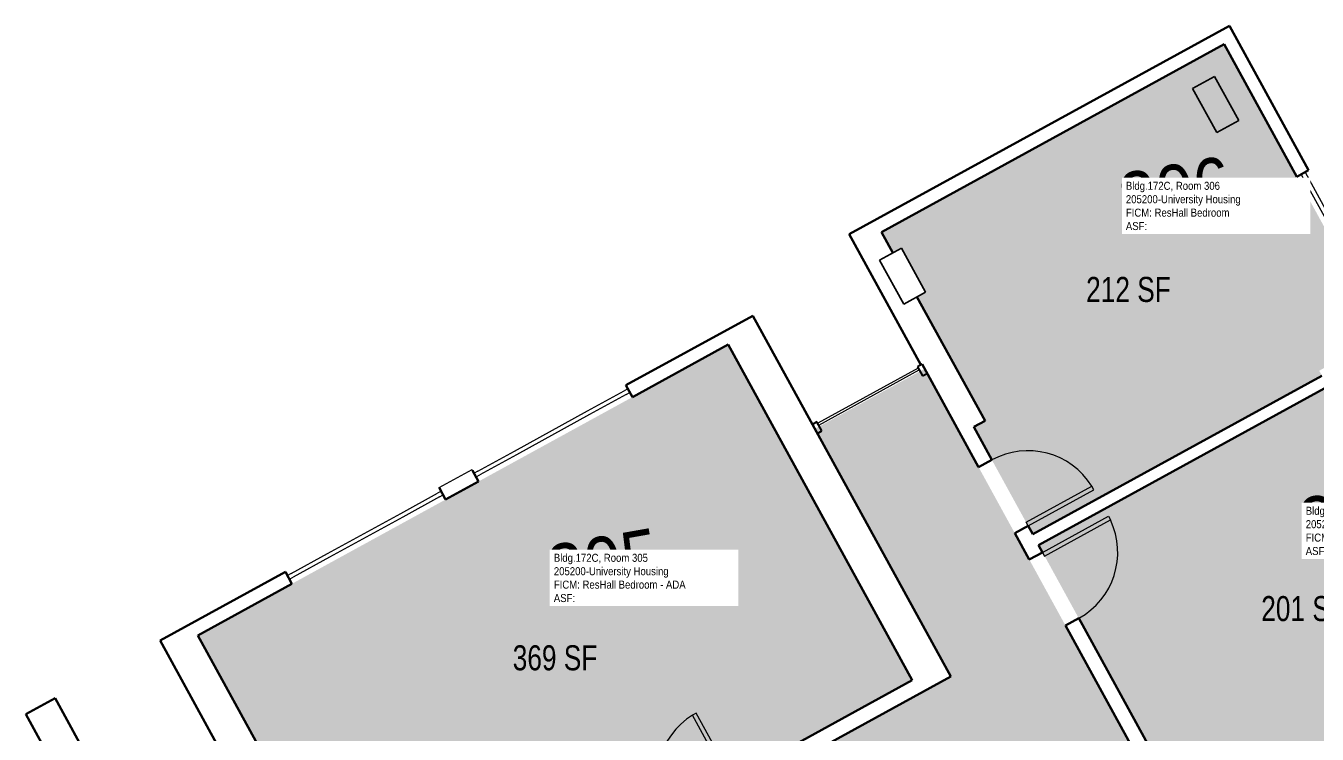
# Model space of a CAD drawing. Header units: inches. Extents: x 69235346 to 69237503, y 27657583 to 27660092.
# Drawn here: x 69235557 to 69236175, y 27659752 to 27660092 of the extents above; entities that cross this region are included whole.
import ezdxf
from ezdxf.enums import TextEntityAlignment as Align

# ---------------------------------------------------------------- set-up
doc = ezdxf.new("R2010")
doc.units = ezdxf.units.IN
doc.header["$LTSCALE"] = 100
doc.header["$MEASUREMENT"] = 0
for name, color, linetype in [('A-COLS', 5, 'CONTINUOUS'), ('A-DOOR', 2, 'CONTINUOUS'), ('A-GLAZ', 1, 'CONTINUOUS'), ('A-IDEN-RNUM', 7, 'CONTINUOUS'), ('A-IDEN-SNUM', 4, 'CONTINUOUS'), ('A-IDEN-VNUM', 4, 'CONTINUOUS'), ('A-WALL', 5, 'CONTINUOUS'), ('AREA-TEXT', 3, 'CONTINUOUS'), ('Rooms-Category-Color', 7, 'CONTINUOUS'), ('Rooms-College-Color', 7, 'CONTINUOUS'), ('Rooms-Department-Color', 7, 'CONTINUOUS'), ('Rooms-Division-Color', 7, 'CONTINUOUS'), ('Rooms-Information', 7, 'CONTINUOUS')]:
    doc.layers.add(name, color=color, linetype=linetype)
doc.styles.add('CP_AREA', font='arial.ttf', dxfattribs={"height": 15})
doc.styles.add('CP_ROOMSNUMBER', font='arial.ttf', dxfattribs={"height": 1})
doc.styles.add('CP_ROOMVNUMBER', font='arial.ttf', dxfattribs={"width": 0.85, "height": 0.075})

# ---------------------------------------------------------------- blocks, each defined once
blk = doc.blocks.new('08_Single-Flush - 08_Single-Flush_3_-0_ x 7_-0_-5597140-LEVEL 3')
at = {"layer": 'A-DOOR', "color": 7}
for p, q in [((16, 3.62), (16, 39.57)), ((18, 39.57), (16, 39.57)), ((18, 3.62), (18, 39.57)), ((18, 3.62), (16, 3.62))]:
    blk.add_line(p, q, dxfattribs=at)
at = {"layer": 'A-DOOR', "lineweight": 25}
blk.add_arc((18, 3.62), 36, 93.18474, 180, dxfattribs=at)
blk = doc.blocks.new('08_Single-Flush - 08_Single-Flush_3_-0_ x 7_-0_-5597139-LEVEL 3')
at = {"layer": 'A-DOOR', "color": 7}
for p, q in [((16, -3.62), (16, -39.57)), ((18, -3.62), (16, -3.62)), ((18, -3.62), (18, -39.57)), ((18, -39.57), (16, -39.57))]:
    blk.add_line(p, q, dxfattribs=at)
at = {"layer": 'A-DOOR', "lineweight": 25}
blk.add_arc((18, -3.62), 36, 180, 266.81526, dxfattribs=at)

msp = doc.modelspace()

# ---------------------------------------------------------------- hatches: boundary and pattern name
at = {"layer": 'Rooms-Category-Color', "true_color": 0x728ef3}
for points in [[(69235966.8, 27659993), (69235972.27, 27659983.02), (69235976.43, 27659985.31), (69235987.97, 27659964.26), (69235983.81, 27659961.98), (69236016.41, 27659902.54), (69236011.04, 27659899.59), (69236039.24, 27659848.17), (69236177.72, 27659924.12), (69236177.77, 27659924.15), (69236176.45, 27659926.56), (69236197.44, 27659938.07), (69236198.85, 27659935.5), (69236208.77, 27659940.94), (69236130.87, 27660082.98)], [(69235727.57, 27659638.96), (69235981.56, 27659778.27), (69235893.38, 27659939.05), (69235639.39, 27659799.75)], [(69236184.89, 27659776.01), (69236272.78, 27659824.22), (69236211.89, 27659935.24), (69236201.98, 27659929.8), (69236203.21, 27659927.55), (69236182.17, 27659916.01), (69236180.54, 27659918.97), (69236042.06, 27659843.02), (69236126.43, 27659689.2), (69236207.97, 27659733.92)]]:
    msp.add_hatch(color=171, dxfattribs=at).paths.add_polyline_path(points)
at = {"layer": 'Rooms-Category-Color', "true_color": 0xadadad}
msp.add_hatch(color=253, dxfattribs=at).paths.add_polyline_path([(69236449.27, 27658960.69), (69236501.88, 27658989.54), (69236410.66, 27659155.86), (69236335.71, 27659292.53), (69236271.69, 27659409.25), (69236184.87, 27659567.57), (69236121.48, 27659683.14), (69236034.29, 27659842.11), (69236004.68, 27659896.11), (69235987.47, 27659927.49), (69235934.92, 27659898.67), (69235999.95, 27659780.08), (69235987.08, 27659773.02), (69235729.02, 27659631.5), (69235716.15, 27659624.43), (69235651.11, 27659743.02), (69235599.07, 27659714.48), (69235598.5, 27659714.17), (69235611.91, 27659689.72), (69235616.11, 27659682.06), (69235646.11, 27659627.37), (69235648.15, 27659623.64), (69235648.18, 27659623.58), (69235720.73, 27659491.3), (69235796.29, 27659353.53), (69235871.24, 27659216.86), (69235921.5, 27659125.23), (69235974.1, 27659154.08), (69235971.5, 27659158.82), (69235944.34, 27659208.36), (69235937.36, 27659221.07), (69235835.39, 27659407.01), (69235747.85, 27659566.62), (69235745, 27659571.83), (69235803.2, 27659603.74), (69235804.64, 27659601.11), (69235836.2, 27659618.42), (69235834.76, 27659621.05), (69235846.38, 27659627.43), (69235847.82, 27659624.8), (69235879.39, 27659642.11), (69235877.94, 27659644.74), (69235933.07, 27659674.97), (69236023.55, 27659724.59), (69236028.75, 27659727.45), (69236099.4, 27659598.63), (69236096.77, 27659597.19), (69236115.16, 27659563.65), (69236117.79, 27659565.09), (69236119.17, 27659562.57), (69236221.84, 27659375.38), (69236236.56, 27659348.53), (69236264.6, 27659297.4), (69236267.14, 27659292.77), (69236261.88, 27659289.89), (69236262.36, 27659289.01), (69236268.88, 27659289.6), (69236282.83, 27659264.17), (69236358.99, 27659125.29), (69236356.36, 27659123.85), (69236375.3, 27659089.32), (69236377.93, 27659090.77), (69236386.67, 27659074.83), (69236399.89, 27659050.72), (69236401.63, 27659047.55), (69236401.66, 27659047.49), (69236441.54, 27658974.77)])
at = {"layer": 'Rooms-College-Color', "true_color": 0xadadad}
for points in [[(69235966.8, 27659993), (69235972.27, 27659983.02), (69235976.43, 27659985.31), (69235987.97, 27659964.26), (69235983.81, 27659961.98), (69236016.41, 27659902.54), (69236011.04, 27659899.59), (69236039.24, 27659848.17), (69236177.72, 27659924.12), (69236177.77, 27659924.15), (69236176.45, 27659926.56), (69236197.44, 27659938.07), (69236198.85, 27659935.5), (69236208.77, 27659940.94), (69236130.87, 27660082.98)], [(69235727.57, 27659638.96), (69235981.56, 27659778.27), (69235893.38, 27659939.05), (69235639.39, 27659799.75)], [(69236184.89, 27659776.01), (69236272.78, 27659824.22), (69236211.89, 27659935.24), (69236201.98, 27659929.8), (69236203.21, 27659927.55), (69236182.17, 27659916.01), (69236180.54, 27659918.97), (69236042.06, 27659843.02), (69236126.43, 27659689.2), (69236207.97, 27659733.92)], [(69236449.27, 27658960.69), (69236501.88, 27658989.54), (69236410.66, 27659155.86), (69236335.71, 27659292.53), (69236271.69, 27659409.25), (69236184.87, 27659567.57), (69236121.48, 27659683.14), (69236034.29, 27659842.11), (69236004.68, 27659896.11), (69235987.47, 27659927.49), (69235934.92, 27659898.67), (69235999.95, 27659780.08), (69235987.08, 27659773.02), (69235729.02, 27659631.5), (69235716.15, 27659624.43), (69235651.11, 27659743.02), (69235599.07, 27659714.48), (69235598.5, 27659714.17), (69235611.91, 27659689.72), (69235616.11, 27659682.06), (69235646.11, 27659627.37), (69235648.15, 27659623.64), (69235648.18, 27659623.58), (69235720.73, 27659491.3), (69235796.29, 27659353.53), (69235871.24, 27659216.86), (69235921.5, 27659125.23), (69235974.1, 27659154.08), (69235971.5, 27659158.82), (69235944.34, 27659208.36), (69235937.36, 27659221.07), (69235835.39, 27659407.01), (69235747.85, 27659566.62), (69235745, 27659571.83), (69235803.2, 27659603.74), (69235804.64, 27659601.11), (69235836.2, 27659618.42), (69235834.76, 27659621.05), (69235846.38, 27659627.43), (69235847.82, 27659624.8), (69235879.39, 27659642.11), (69235877.94, 27659644.74), (69235933.07, 27659674.97), (69236023.55, 27659724.59), (69236028.75, 27659727.45), (69236099.4, 27659598.63), (69236096.77, 27659597.19), (69236115.16, 27659563.65), (69236117.79, 27659565.09), (69236119.17, 27659562.57), (69236221.84, 27659375.38), (69236236.56, 27659348.53), (69236264.6, 27659297.4), (69236267.14, 27659292.77), (69236261.88, 27659289.89), (69236262.36, 27659289.01), (69236268.88, 27659289.6), (69236282.83, 27659264.17), (69236358.99, 27659125.29), (69236356.36, 27659123.85), (69236375.3, 27659089.32), (69236377.93, 27659090.77), (69236386.67, 27659074.83), (69236399.89, 27659050.72), (69236401.63, 27659047.55), (69236401.66, 27659047.49), (69236441.54, 27658974.77)]]:
    msp.add_hatch(color=253, dxfattribs=at).paths.add_polyline_path(points)
at = {"layer": 'Rooms-Department-Color', "true_color": 0x604aed}
for points in [[(69235966.8, 27659993), (69235972.27, 27659983.02), (69235976.43, 27659985.31), (69235987.97, 27659964.26), (69235983.81, 27659961.98), (69236016.41, 27659902.54), (69236011.04, 27659899.59), (69236039.24, 27659848.17), (69236177.72, 27659924.12), (69236177.77, 27659924.15), (69236176.45, 27659926.56), (69236197.44, 27659938.07), (69236198.85, 27659935.5), (69236208.77, 27659940.94), (69236130.87, 27660082.98)], [(69235727.57, 27659638.96), (69235981.56, 27659778.27), (69235893.38, 27659939.05), (69235639.39, 27659799.75)], [(69236184.89, 27659776.01), (69236272.78, 27659824.22), (69236211.89, 27659935.24), (69236201.98, 27659929.8), (69236203.21, 27659927.55), (69236182.17, 27659916.01), (69236180.54, 27659918.97), (69236042.06, 27659843.02), (69236126.43, 27659689.2), (69236207.97, 27659733.92)]]:
    msp.add_hatch(color=173, dxfattribs=at).paths.add_polyline_path(points)
at = {"layer": 'Rooms-Department-Color', "true_color": 0xacacac}
msp.add_hatch(color=253, dxfattribs=at).paths.add_polyline_path([(69236449.27, 27658960.69), (69236501.88, 27658989.54), (69236410.66, 27659155.86), (69236335.71, 27659292.53), (69236271.69, 27659409.25), (69236184.87, 27659567.57), (69236121.48, 27659683.14), (69236034.29, 27659842.11), (69236004.68, 27659896.11), (69235987.47, 27659927.49), (69235934.92, 27659898.67), (69235999.95, 27659780.08), (69235987.08, 27659773.02), (69235729.02, 27659631.5), (69235716.15, 27659624.43), (69235651.11, 27659743.02), (69235599.07, 27659714.48), (69235598.5, 27659714.17), (69235611.91, 27659689.72), (69235616.11, 27659682.06), (69235646.11, 27659627.37), (69235648.15, 27659623.64), (69235648.18, 27659623.58), (69235720.73, 27659491.3), (69235796.29, 27659353.53), (69235871.24, 27659216.86), (69235921.5, 27659125.23), (69235974.1, 27659154.08), (69235971.5, 27659158.82), (69235944.34, 27659208.36), (69235937.36, 27659221.07), (69235835.39, 27659407.01), (69235747.85, 27659566.62), (69235745, 27659571.83), (69235803.2, 27659603.74), (69235804.64, 27659601.11), (69235836.2, 27659618.42), (69235834.76, 27659621.05), (69235846.38, 27659627.43), (69235847.82, 27659624.8), (69235879.39, 27659642.11), (69235877.94, 27659644.74), (69235933.07, 27659674.97), (69236023.55, 27659724.59), (69236028.75, 27659727.45), (69236099.4, 27659598.63), (69236096.77, 27659597.19), (69236115.16, 27659563.65), (69236117.79, 27659565.09), (69236119.17, 27659562.57), (69236221.84, 27659375.38), (69236236.56, 27659348.53), (69236264.6, 27659297.4), (69236267.14, 27659292.77), (69236261.88, 27659289.89), (69236262.36, 27659289.01), (69236268.88, 27659289.6), (69236282.83, 27659264.17), (69236358.99, 27659125.29), (69236356.36, 27659123.85), (69236375.3, 27659089.32), (69236377.93, 27659090.77), (69236386.67, 27659074.83), (69236399.89, 27659050.72), (69236401.63, 27659047.55), (69236401.66, 27659047.49), (69236441.54, 27658974.77)])
at = {"layer": 'Rooms-Division-Color', "true_color": 0x604aed}
for points in [[(69235966.8, 27659993), (69235972.27, 27659983.02), (69235976.43, 27659985.31), (69235987.97, 27659964.26), (69235983.81, 27659961.98), (69236016.41, 27659902.54), (69236011.04, 27659899.59), (69236039.24, 27659848.17), (69236177.72, 27659924.12), (69236177.77, 27659924.15), (69236176.45, 27659926.56), (69236197.44, 27659938.07), (69236198.85, 27659935.5), (69236208.77, 27659940.94), (69236130.87, 27660082.98)], [(69235727.57, 27659638.96), (69235981.56, 27659778.27), (69235893.38, 27659939.05), (69235639.39, 27659799.75)], [(69236184.89, 27659776.01), (69236272.78, 27659824.22), (69236211.89, 27659935.24), (69236201.98, 27659929.8), (69236203.21, 27659927.55), (69236182.17, 27659916.01), (69236180.54, 27659918.97), (69236042.06, 27659843.02), (69236126.43, 27659689.2), (69236207.97, 27659733.92)]]:
    msp.add_hatch(color=173, dxfattribs=at).paths.add_polyline_path(points)
at = {"layer": 'Rooms-Division-Color', "true_color": 0xadadad}
msp.add_hatch(color=253, dxfattribs=at).paths.add_polyline_path([(69236449.27, 27658960.69), (69236501.88, 27658989.54), (69236410.66, 27659155.86), (69236335.71, 27659292.53), (69236271.69, 27659409.25), (69236184.87, 27659567.57), (69236121.48, 27659683.14), (69236034.29, 27659842.11), (69236004.68, 27659896.11), (69235987.47, 27659927.49), (69235934.92, 27659898.67), (69235999.95, 27659780.08), (69235987.08, 27659773.02), (69235729.02, 27659631.5), (69235716.15, 27659624.43), (69235651.11, 27659743.02), (69235599.07, 27659714.48), (69235598.5, 27659714.17), (69235611.91, 27659689.72), (69235616.11, 27659682.06), (69235646.11, 27659627.37), (69235648.15, 27659623.64), (69235648.18, 27659623.58), (69235720.73, 27659491.3), (69235796.29, 27659353.53), (69235871.24, 27659216.86), (69235921.5, 27659125.23), (69235974.1, 27659154.08), (69235971.5, 27659158.82), (69235944.34, 27659208.36), (69235937.36, 27659221.07), (69235835.39, 27659407.01), (69235747.85, 27659566.62), (69235745, 27659571.83), (69235803.2, 27659603.74), (69235804.64, 27659601.11), (69235836.2, 27659618.42), (69235834.76, 27659621.05), (69235846.38, 27659627.43), (69235847.82, 27659624.8), (69235879.39, 27659642.11), (69235877.94, 27659644.74), (69235933.07, 27659674.97), (69236023.55, 27659724.59), (69236028.75, 27659727.45), (69236099.4, 27659598.63), (69236096.77, 27659597.19), (69236115.16, 27659563.65), (69236117.79, 27659565.09), (69236119.17, 27659562.57), (69236221.84, 27659375.38), (69236236.56, 27659348.53), (69236264.6, 27659297.4), (69236267.14, 27659292.77), (69236261.88, 27659289.89), (69236262.36, 27659289.01), (69236268.88, 27659289.6), (69236282.83, 27659264.17), (69236358.99, 27659125.29), (69236356.36, 27659123.85), (69236375.3, 27659089.32), (69236377.93, 27659090.77), (69236386.67, 27659074.83), (69236399.89, 27659050.72), (69236401.63, 27659047.55), (69236401.66, 27659047.49), (69236441.54, 27658974.77)])

# ---------------------------------------------------------------- linework, layer by layer
at = {"layer": 'A-COLS', "lineweight": 35}
for p, q in [((69236115.84, 27660061.77), (69236126.37, 27660067.54)), ((69236127.38, 27660040.72), (69236115.84, 27660061.77)), ((69236126.37, 27660067.54), (69236137.91, 27660046.49)), ((69236137.91, 27660046.49), (69236127.38, 27660040.72)), ((69235965.91, 27659979.54), (69235976.43, 27659985.31)), ((69235976.43, 27659985.31), (69235987.97, 27659964.26)), ((69235977.45, 27659958.49), (69235965.91, 27659979.54)), ((69235987.97, 27659964.26), (69235977.45, 27659958.49))]:
    msp.add_line(p, q, dxfattribs=at)
at = {"layer": 'A-GLAZ'}
for p, q in [((69236168.02, 27660020.43), (69236167.89, 27660020.67)), ((69236208.29, 27659947.02), (69236168.02, 27660020.43)), ((69236169.65, 27660021.63), (69236170.61, 27660019.88)), ((69236170.61, 27660019.88), (69236180.23, 27660002.34)), ((69235984.44, 27659927.82), (69235936.27, 27659901.41)), ((69235936.75, 27659900.53), (69235984.92, 27659926.95)), ((69235826.06, 27659907.26), (69235843.6, 27659916.88)), ((69235844.56, 27659915.12), (69235827.02, 27659905.51)), ((69235845.35, 27659917.84), (69235843.6, 27659916.88)), ((69235844.56, 27659915.12), (69235846.31, 27659916.08)), ((69235790.99, 27659888.02), (69235826.06, 27659907.26)), ((69235827.02, 27659905.51), (69235791.95, 27659886.27)), ((69235773.46, 27659878.41), (69235790.99, 27659888.02)), ((69235791.95, 27659886.27), (69235774.42, 27659876.65)), ((69235773.46, 27659878.41), (69235771.7, 27659877.45)), ((69235772.66, 27659875.69), (69235774.42, 27659876.65)), ((69235736.63, 27659858.21), (69235754.17, 27659867.83)), ((69235755.13, 27659866.07), (69235737.59, 27659856.46)), ((69235755.92, 27659868.79), (69235754.17, 27659867.83)), ((69235755.13, 27659866.07), (69235756.88, 27659867.04)), ((69235701.56, 27659838.98), (69235736.63, 27659858.21)), ((69235737.59, 27659856.46), (69235702.52, 27659837.22)), ((69235684.02, 27659829.36), (69235701.56, 27659838.98)), ((69235702.52, 27659837.22), (69235684.98, 27659827.61)), ((69235684.02, 27659829.36), (69235682.27, 27659828.4)), ((69235683.23, 27659826.64), (69235684.98, 27659827.61))]:
    msp.add_line(p, q, dxfattribs=at)
at = {"layer": 'A-GLAZ', "lineweight": 40}
for p, q in [((69235986.27, 27659929.68), (69235984.08, 27659928.48)), ((69235984.08, 27659928.48), (69235986.48, 27659924.1)), ((69235986.48, 27659924.1), (69235988.67, 27659925.3))]:
    msp.add_line(p, q, dxfattribs=at)
at = {"layer": 'A-GLAZ', "lineweight": 40, "extrusion": (0, 0, -1)}
for p, q in [((69235935.91, 27659902.06), (69235933.71, 27659900.86)), ((69235938.31, 27659897.68), (69235935.91, 27659902.06)), ((69235936.12, 27659896.48), (69235938.31, 27659897.68))]:
    msp.add_line(p, q, dxfattribs=at)
at = {"layer": 'A-WALL', "lineweight": 50}
for p, q in [((69236133.44, 27660091.8), (69235951.4, 27659991.96)), ((69236171.4, 27660022.59), (69236133.44, 27660091.8)), ((69235966.8, 27659993), (69236130.87, 27660082.98)), ((69236130.87, 27660082.98), (69236165.7, 27660019.47)), ((69236165.7, 27660019.47), (69236171.4, 27660022.59)), ((69235951.4, 27659991.96), (69235985.72, 27659929.38)), ((69235972.27, 27659983.02), (69235966.8, 27659993)), ((69236016.41, 27659902.54), (69235983.81, 27659961.98)), ((69235905.16, 27659952.92), (69235844.39, 27659919.59)), ((69235999.95, 27659780.08), (69235905.16, 27659952.92)), ((69235847.52, 27659913.89), (69235893.38, 27659939.05)), ((69235893.38, 27659939.05), (69235981.56, 27659778.27)), ((69235986.27, 27659929.68), (69236013.34, 27659880.32)), ((69235844.39, 27659919.59), (69235847.52, 27659913.89)), ((69236177.72, 27659924.12), (69236039.24, 27659848.17)), ((69236042.06, 27659843.02), (69236180.54, 27659918.97)), ((69236011.04, 27659899.59), (69236016.41, 27659902.54)), ((69236019.7, 27659883.81), (69236011.04, 27659899.59)), ((69236013.34, 27659880.32), (69236019.7, 27659883.81)), ((69235773.87, 27659873.5), (69235771.01, 27659878.71)), ((69235754.96, 27659870.54), (69235758.08, 27659864.84)), ((69235758.08, 27659864.84), (69235773.87, 27659873.5)), ((69236037.01, 27659852.24), (69236030.65, 27659848.76)), ((69236039.24, 27659848.17), (69236037.01, 27659852.24)), ((69236030.65, 27659848.76), (69236037.62, 27659836.04)), ((69236037.62, 27659836.04), (69236043.98, 27659839.53)), ((69236043.98, 27659839.53), (69236042.06, 27659843.02)), ((69235681.31, 27659830.15), (69235621.36, 27659797.27)), ((69235684.43, 27659824.45), (69235681.31, 27659830.15)), ((69235639.39, 27659799.75), (69235684.43, 27659824.45)), ((69236061.29, 27659807.97), (69236054.93, 27659804.48)), ((69236126.43, 27659689.2), (69236061.29, 27659807.97)), ((69236054.93, 27659804.48), (69236164.25, 27659605.16)), ((69235621.36, 27659797.27), (69235716.15, 27659624.43)), ((69235727.57, 27659638.96), (69235639.39, 27659799.75)), ((69235981.56, 27659778.27), (69235895.36, 27659730.99)), ((69235898.85, 27659724.63), (69235999.95, 27659780.08)), ((69235571.05, 27659769.68), (69235557.02, 27659761.99)), ((69235599.6, 27659717.62), (69235571.05, 27659769.68)), ((69235557.02, 27659761.99), (69235571.33, 27659735.9))]:
    msp.add_line(p, q, dxfattribs=at)
at = {"layer": 'A-WALL'}
for p, q in [((69235754.96, 27659870.54), (69235770.76, 27659879.21)), ((69235770.76, 27659879.21), (69235771.01, 27659878.71))]:
    msp.add_line(p, q, dxfattribs=at)

# ---------------------------------------------------------------- block references
at = {"layer": 'A-DOOR'}
for name, p, rotation in [('08_Single-Flush - 08_Single-Flush_3_-0_ x 7_-0_-5597140-LEVEL 3', (69236025.17, 27659866.28), 298.7419062210524), ('08_Single-Flush - 08_Single-Flush_3_-0_ x 7_-0_-5597139-LEVEL 3', (69236049.46, 27659822.01), 118.7419062210524), ('08_Single-Flush - 08_Single-Flush_3_-0_ x 7_-0_-5597140-LEVEL 3', (69235881.32, 27659719.16), 28.74190622105252)]:
    msp.add_blockref(name, p, dxfattribs=dict(at, rotation=rotation))

# ---------------------------------------------------------------- texts
at = {"layer": 'A-IDEN-RNUM', "style": 'CP_ROOMSNUMBER'}
for s, p in [('0306-00', (69236104.07, 27660002.72)), ('0305-00', (69235830.11, 27659824.49))]:
    msp.add_text(s, height=1, dxfattribs=at).set_placement(p)
at = {"layer": 'A-IDEN-SNUM', "style": 'CP_ROOMSNUMBER'}
for s, p in [('172C030600', (69236104.15, 27660002.71)), ('172C030500', (69235830.19, 27659824.48))]:
    msp.add_text(s, height=1, dxfattribs=at).set_placement(p)
at = {"layer": 'A-IDEN-VNUM', "style": 'CP_ROOMVNUMBER', "width": 0.85}
for s, p in [('306', (69236083.86, 27659993.88)), ('307', (69236170, 27659838.18)), ('305', (69235809.9, 27659815.65))]:
    msp.add_text(s, height=27, rotation=9.9791, dxfattribs=at).set_placement(p)
at = {"layer": 'AREA-TEXT', "style": 'CP_AREA', "width": 0.75}
for s, p in [('212 SF', (69236085.1, 27659965.5)), ('201 SF', (69236168.96, 27659812.58)), ('369 SF', (69235810.47, 27659789.01))]:
    msp.add_text(s, height=12, dxfattribs=at).set_placement(p, align=Align.MIDDLE_CENTER)

# ---------------------------------------------------------------- next in the draw order: texts
at = {"layer": 'Rooms-Information', "char_height": 3.8571, "width": 86.4, "attachment_point": 7, "style": 'CP_ROOMVNUMBER', "bg_fill": 3, "box_fill_scale": 1.5, "bg_fill_color": 256, "bg_fill_true_color": 13158600, "bg_fill_transparency": 0}
for s, insert in [('Bldg.172C, Room 306^M^J205200-University Housing^M^JFICM: ResHall Bedroom^M^JASF: ', (69236083.86, 27659993.88)), ('Bldg.172C, Room 307^M^J205200-University Housing^M^JFICM: ResHall Bedroom^M^JASF: ', (69236170, 27659838.18)), ('Bldg.172C, Room 305^M^J205200-University Housing^M^JFICM: ResHall Bedroom - ADA^M^JASF: ', (69235809.9, 27659815.65))]:
    msp.add_mtext(s, dxfattribs=dict(at, insert=insert))

doc.saveas('drawing.dxf')
